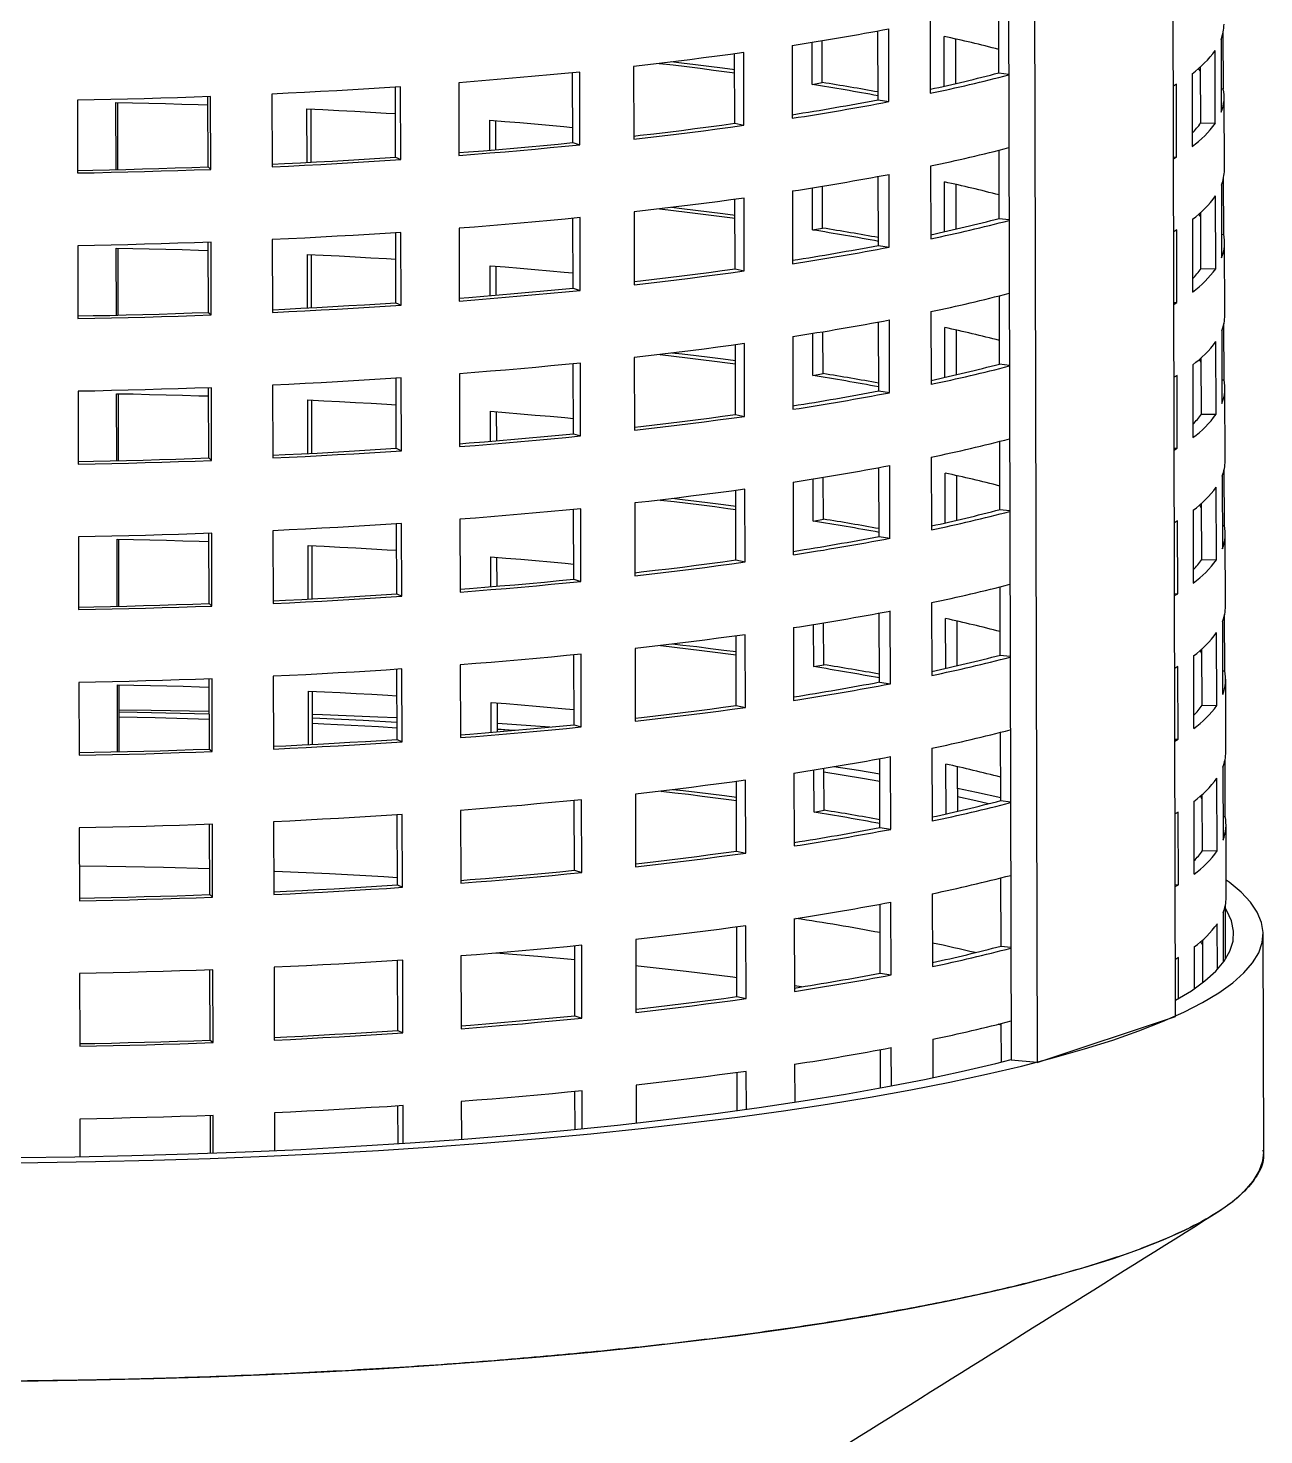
# Model space of a CAD drawing. Header units: millimetres. Extents: x 2214 to 8154, y -2115 to 2085.
# Drawn here: x 6963.5 to 7214.3, y -133.8 to 151.7 of the extents above; entities that cross this region are included whole.
import ezdxf

# ---------------------------------------------------------------- set-up
doc = ezdxf.new("R2010")
doc.units = ezdxf.units.MM

# ---------------------------------------------------------------- blocks, each defined once
blk = doc.blocks.new('izometria')
for p, q in [((2053.21, -65.65), (2052.38, 269.12)), ((2033.67, 262.89), (2034.49, -71.87)), ((2030.13, 262.06), (2030.96, -71.56)), ((2029.3, 62.01), (2029.28, 71.23)), ((2020, 69.09), (2020.02, 59.24)), ((2012.95, 58.35), (2012.93, 67.69)), ((2014.42, 58.12), (2014.39, 67.97)), ((2021.9, 60.21), (2021.89, 66.94)), ((2059.67, 59.86), (2059.65, 67.48)), ((1994.8, 54.91), (1994.78, 64.76)), ((2001.31, 65.72), (2001.34, 55.87)), ((2004.04, 60.44), (2004.03, 66.15)), ((2005.4, 60.7), (2005.39, 66.37)), ((2023.48, 60.57), (2023.46, 66.59)), ((2058.58, 55.2), (2058.56, 65.04)), ((2059.36, 66.52), (2059.38, 56.67)), ((1979.88, 62.89), (1979.9, 53.05)), ((1983.36, 63.25), (1983.69, 63.33)), ((1983.36, 63.25), (1983.36, 63.29)), ((1993.57, 55.18), (1993.54, 64.59)), ((2056.6, 55.23), (2056.58, 62.85)), ((1971.63, 52.58), (1971.6, 62.02)), ((1972.6, 52.28), (1972.58, 62.12)), ((2029.3, 62.01), (2030.63, 61.85)), ((2055.43, 61.9), (2055.45, 52.05)), ((1930.93, 59.14), (1930.95, 49.29)), ((1947.67, 50.6), (1947.65, 60.07)), ((1948.36, 50.27), (1948.34, 60.12)), ((1956.22, 60.68), (1956.25, 50.84)), ((2004.04, 60.44), (2005.4, 60.7)), ((2053.32, 60.46), (2052.9, 60.2)), ((2053.34, 50.61), (2053.32, 60.46)), ((2059.37, 59.86), (2059.67, 59.86)), ((1904.62, 58.3), (1904.64, 48.46)), ((1909.86, 48.92), (1909.83, 57.99)), ((1910.1, 48.92), (1910.07, 57.98)), ((1922.29, 49.29), (1922.27, 58.78)), ((1922.68, 48.95), (1922.65, 58.8)), ((1935.7, 49.89), (1935.68, 57.14)), ((1936.25, 49.92), (1936.23, 57.12)), ((2012.95, 58.35), (2014.42, 58.12)), ((2059.81, 48.9), (2059.79, 58.75)), ((1960.41, 51.55), (1960.4, 55.6)), ((1961.25, 51.62), (1961.24, 55.54)), ((2056.6, 55.23), (2058.58, 55.2)), ((1993.57, 55.18), (1994.8, 54.91)), ((1971.63, 52.58), (1972.6, 52.28)), ((2029.35, 42.32), (2029.32, 51.54)), ((1947.67, 50.6), (1948.36, 50.27)), ((2052.92, 50.63), (2053.34, 50.61)), ((2052.92, 50.36), (2053.34, 50.61)), ((1922.29, 49.29), (1922.68, 48.95)), ((2013, 38.66), (2012.98, 48)), ((2014.47, 38.43), (2014.44, 48.27)), ((2020.05, 49.4), (2020.07, 39.55)), ((2059.71, 40.17), (2059.7, 47.79)), ((2001.36, 46.03), (2001.39, 36.18)), ((2004.09, 40.75), (2004.08, 46.46)), ((2005.45, 41.01), (2005.44, 46.68)), ((2021.95, 40.52), (2021.94, 47.25)), ((2023.52, 40.88), (2023.51, 46.9)), ((2059.4, 46.83), (2059.43, 36.98)), ((1993.62, 35.49), (1993.59, 44.9)), ((1994.85, 35.22), (1994.83, 45.07)), ((2058.63, 35.51), (2058.61, 45.35)), ((1971.68, 32.89), (1971.65, 42.33)), ((1972.65, 32.58), (1972.63, 42.43)), ((1979.93, 43.2), (1979.95, 33.35)), ((1983.41, 43.55), (1983.73, 43.64)), ((1983.41, 43.55), (1983.41, 43.6)), ((2029.35, 42.32), (2030.68, 42.16)), ((2055.47, 42.21), (2055.5, 32.36)), ((2056.64, 35.54), (2056.63, 43.15)), ((1947.72, 30.91), (1947.7, 40.38)), ((1948.41, 30.58), (1948.39, 40.43)), ((1956.27, 40.99), (1956.29, 31.14)), ((2004.09, 40.75), (2005.45, 41.01)), ((2053.37, 40.77), (2052.95, 40.51)), ((2053.39, 30.92), (2053.37, 40.77)), ((2059.42, 40.16), (2059.71, 40.17)), ((1904.67, 38.61), (1904.69, 28.77)), ((1909.91, 29.23), (1909.88, 38.29)), ((1910.14, 29.23), (1910.12, 38.29)), ((1922.34, 29.6), (1922.31, 39.09)), ((1922.73, 29.26), (1922.7, 39.1)), ((1930.98, 39.45), (1931, 29.6)), ((2013, 38.66), (2014.47, 38.43)), ((2059.86, 29.21), (2059.84, 39.05)), ((1935.75, 30.2), (1935.73, 37.45)), ((1936.3, 30.22), (1936.28, 37.42)), ((1960.46, 31.86), (1960.45, 35.91)), ((1961.3, 31.93), (1961.29, 35.84)), ((1993.62, 35.49), (1994.85, 35.22)), ((2056.64, 35.54), (2058.63, 35.51)), ((1971.68, 32.89), (1972.65, 32.58)), ((1947.72, 30.91), (1948.41, 30.58)), ((2029.4, 22.62), (2029.37, 31.85)), ((2052.97, 30.94), (2053.39, 30.92)), ((2052.97, 30.67), (2053.39, 30.92)), ((1922.34, 29.6), (1922.73, 29.26)), ((2014.51, 18.74), (2014.49, 28.58)), ((2020.1, 29.71), (2020.12, 19.86)), ((2004.14, 21.05), (2004.13, 26.76)), ((2005.5, 21.31), (2005.49, 26.99)), ((2013.05, 18.97), (2013.02, 28.31)), ((2022, 20.82), (2021.98, 27.56)), ((2023.57, 21.18), (2023.56, 27.2)), ((2059.45, 27.14), (2059.48, 17.29)), ((2059.76, 20.47), (2059.74, 28.09)), ((1993.66, 15.8), (1993.64, 25.2)), ((1994.9, 15.53), (1994.88, 25.37)), ((2001.41, 26.34), (2001.43, 16.49)), ((2058.68, 15.81), (2058.65, 25.66)), ((1979.97, 23.51), (1980, 13.66)), ((1983.46, 23.86), (1983.78, 23.95)), ((1983.46, 23.86), (1983.46, 23.91)), ((2056.69, 15.85), (2056.67, 23.46)), ((1956.32, 21.3), (1956.34, 11.45)), ((1971.72, 13.19), (1971.7, 22.64)), ((1972.7, 12.89), (1972.68, 22.74)), ((2004.14, 21.05), (2005.5, 21.31)), ((2029.4, 22.62), (2030.73, 22.47)), ((2053.41, 21.08), (2052.99, 20.82)), ((2053.44, 11.23), (2053.41, 21.08)), ((2055.52, 22.52), (2055.55, 12.67)), ((1922.39, 9.91), (1922.36, 19.4)), ((1922.77, 9.57), (1922.75, 19.41)), ((1931.03, 19.76), (1931.05, 9.91)), ((1947.77, 11.21), (1947.75, 20.69)), ((1948.46, 10.89), (1948.43, 20.73)), ((2059.47, 20.47), (2059.76, 20.47)), ((2059.91, 9.51), (2059.88, 19.36)), ((1904.72, 18.92), (1904.74, 9.07)), ((1909.95, 9.53), (1909.93, 18.6)), ((1910.19, 9.54), (1910.17, 18.6)), ((1935.8, 10.5), (1935.78, 17.76)), ((1936.34, 10.53), (1936.33, 17.73)), ((2013.05, 18.97), (2014.51, 18.74)), ((1960.51, 12.17), (1960.5, 16.22)), ((1961.35, 12.24), (1961.34, 16.15)), ((1993.66, 15.8), (1994.9, 15.53)), ((2056.69, 15.85), (2058.68, 15.81)), ((1971.72, 13.19), (1972.7, 12.89)), ((2029.44, 2.93), (2029.42, 12.16)), ((1922.39, 9.91), (1922.77, 9.57)), ((1947.77, 11.21), (1948.46, 10.89)), ((2020.15, 10.01), (2020.17, 0.17)), ((2053.02, 11.25), (2053.44, 11.23)), ((2053.02, 10.97), (2053.44, 11.23)), ((2013.1, -0.72), (2013.07, 8.61)), ((2014.56, -0.96), (2014.54, 8.89)), ((2022.05, 1.13), (2022.03, 7.86)), ((2059.81, 0.78), (2059.79, 8.4)), ((2001.46, 6.64), (2001.48, -3.2)), ((2004.19, 1.36), (2004.17, 7.07)), ((2005.55, 1.62), (2005.53, 7.29)), ((2023.62, 1.49), (2023.61, 7.51)), ((2058.73, -3.88), (2058.7, 5.97)), ((2059.5, 7.44), (2059.53, -2.4)), ((1980.02, 3.82), (1980.05, -6.03)), ((1983.51, 4.17), (1983.83, 4.25)), ((1983.51, 4.17), (1983.51, 4.22)), ((1993.71, -3.89), (1993.69, 5.51)), ((1994.95, -4.16), (1994.92, 5.68)), ((1971.77, -6.5), (1971.75, 2.95)), ((1972.75, -6.8), (1972.72, 3.04)), ((2029.44, 2.93), (2030.78, 2.78)), ((2055.57, 2.82), (2055.6, -7.02)), ((2056.74, -3.84), (2056.72, 3.77)), ((1931.07, 0.06), (1931.1, -9.78)), ((1947.82, -8.48), (1947.79, 1)), ((1948.51, -8.81), (1948.48, 1.04)), ((1956.37, 1.61), (1956.39, -8.24)), ((2004.19, 1.36), (2005.55, 1.62)), ((2053.46, 1.38), (2053.04, 1.13)), ((2053.49, -8.46), (2053.46, 1.38)), ((2059.52, 0.78), (2059.81, 0.78)), ((1904.77, -0.77), (1904.79, -10.62)), ((1910, -10.16), (1909.98, -1.09)), ((1910.24, -10.15), (1910.22, -1.1)), ((1922.44, -9.78), (1922.41, -0.29)), ((1922.82, -10.13), (1922.8, -0.28)), ((2013.1, -0.72), (2014.56, -0.96)), ((2059.96, -10.18), (2059.93, -0.33)), ((1935.85, -9.19), (1935.83, -1.93)), ((1936.39, -9.16), (1936.38, -1.96)), ((1960.56, -7.52), (1960.55, -3.48)), ((1961.4, -7.45), (1961.39, -3.54)), ((1993.71, -3.89), (1994.95, -4.16)), ((2056.74, -3.84), (2058.73, -3.88)), ((1971.77, -6.5), (1972.75, -6.8)), ((2029.49, -16.76), (2029.47, -7.53)), ((1947.82, -8.48), (1948.51, -8.81)), ((2053.07, -8.44), (2053.49, -8.46)), ((2053.07, -8.72), (2053.49, -8.46)), ((1922.44, -9.78), (1922.82, -10.13)), ((2013.14, -20.41), (2013.12, -11.08)), ((2014.61, -20.65), (2014.59, -10.8)), ((2020.19, -9.68), (2020.22, -19.52)), ((2059.86, -18.91), (2059.84, -11.29)), ((2001.51, -13.05), (2001.53, -22.9)), ((2004.24, -18.33), (2004.22, -12.62)), ((2005.6, -18.07), (2005.58, -12.4)), ((2022.1, -18.56), (2022.08, -11.83)), ((2023.67, -18.2), (2023.66, -12.18)), ((2059.55, -12.25), (2059.57, -22.09)), ((1993.76, -23.58), (1993.74, -14.18)), ((1995, -23.86), (1994.97, -14.01)), ((2058.78, -23.57), (2058.75, -13.73)), ((1971.82, -26.19), (1971.8, -16.74)), ((1972.8, -26.49), (1972.77, -16.65)), ((1980.07, -15.88), (1980.1, -25.72)), ((1983.56, -15.52), (1983.88, -15.44)), ((1983.56, -15.52), (1983.56, -15.48)), ((2029.49, -16.76), (2030.82, -16.91)), ((2055.62, -16.87), (2055.64, -26.71)), ((2056.79, -23.53), (2056.77, -15.92)), ((1947.87, -28.17), (1947.84, -18.7)), ((1948.56, -28.5), (1948.53, -18.65)), ((1956.42, -18.09), (1956.44, -27.93)), ((2004.24, -18.33), (2005.6, -18.07)), ((2053.51, -18.31), (2053.09, -18.57)), ((2053.54, -28.16), (2053.51, -18.31)), ((2059.57, -18.91), (2059.86, -18.91)), ((1904.82, -20.46), (1904.84, -30.31)), ((1910.05, -29.85), (1910.03, -20.78)), ((1910.29, -29.85), (1910.27, -20.79)), ((1922.48, -29.48), (1922.46, -19.99)), ((1922.87, -29.82), (1922.85, -19.97)), ((1931.12, -19.63), (1931.15, -29.48)), ((2013.14, -20.41), (2014.61, -20.65)), ((2060.01, -29.87), (2059.98, -20.02)), ((1935.9, -28.88), (1935.88, -21.63)), ((1936.44, -28.85), (1936.42, -21.65)), ((1960.61, -27.22), (1960.6, -23.17)), ((1961.45, -27.15), (1961.44, -23.23)), ((1993.76, -23.58), (1995, -23.86)), ((2056.79, -23.53), (2058.78, -23.57)), ((1968.52, -26.51), (1961.45, -26.04)), ((1971.82, -26.19), (1972.8, -26.49)), ((1947.87, -28.17), (1948.56, -28.5)), ((1961.45, -26.79), (1963.8, -26.94)), ((1963.5, -26.97), (1961.45, -26.81)), ((2029.54, -36.45), (2029.52, -27.23)), ((2053.11, -28.14), (2053.54, -28.16)), ((2053.12, -28.41), (2053.54, -28.16)), ((1922.48, -29.48), (1922.87, -29.82)), ((2020.24, -29.37), (2020.27, -39.22)), ((2004.29, -38.02), (2004.27, -32.31)), ((2005.65, -37.76), (2005.63, -32.09)), ((2013.19, -40.11), (2013.17, -30.77)), ((2014.66, -40.34), (2014.64, -30.49)), ((2022.15, -38.25), (2022.13, -31.52)), ((2023.72, -37.89), (2023.7, -31.87)), ((2059.6, -31.94), (2059.62, -41.79)), ((2059.91, -38.6), (2059.89, -30.98)), ((1993.81, -43.28), (1993.79, -33.87)), ((1995.05, -43.55), (1995.02, -33.7)), ((2001.56, -32.74), (2001.58, -42.59)), ((2058.82, -43.26), (2058.8, -33.42)), ((1980.12, -35.57), (1980.14, -45.41)), ((1983.61, -35.21), (1983.93, -35.13)), ((1983.61, -35.21), (1983.61, -35.17)), ((2056.84, -43.23), (2056.82, -35.61)), ((1956.46, -37.78), (1956.49, -47.63)), ((1971.87, -45.88), (1971.85, -36.44)), ((1972.85, -46.19), (1972.82, -36.34)), ((2004.29, -38.02), (2005.65, -37.76)), ((2029.54, -36.45), (2030.87, -36.61)), ((2053.56, -38), (2053.14, -38.26)), ((2053.58, -47.85), (2053.56, -38)), ((2055.67, -36.56), (2055.69, -46.41)), ((1922.53, -49.17), (1922.51, -39.68)), ((1922.92, -49.51), (1922.9, -39.66)), ((1931.17, -39.32), (1931.2, -49.17)), ((1947.92, -47.86), (1947.89, -38.39)), ((1948.6, -48.19), (1948.58, -38.34)), ((2059.61, -38.61), (2059.91, -38.6)), ((2060.05, -49.56), (2060.03, -39.72)), ((1904.86, -40.16), (1904.89, -50)), ((2013.19, -40.11), (2014.66, -40.34)), ((1993.81, -43.28), (1995.05, -43.55)), ((2056.84, -43.23), (2058.82, -43.26)), ((1971.87, -45.88), (1972.85, -46.19)), ((2029.59, -56.15), (2029.57, -46.92)), ((1922.53, -49.17), (1922.92, -49.51)), ((1947.92, -47.86), (1948.6, -48.19)), ((2020.29, -49.06), (2020.32, -58.91)), ((2053.16, -47.83), (2053.58, -47.85)), ((2053.16, -48.1), (2053.58, -47.85)), ((2013.24, -59.8), (2013.22, -50.46)), ((2014.71, -60.03), (2014.68, -50.19)), ((2059.96, -57.9), (2059.94, -50.68)), ((2001.6, -52.43), (2001.63, -62.28)), ((2058.86, -59.28), (2058.85, -53.11)), ((2059.65, -51.63), (2059.66, -58.32)), ((1993.86, -62.97), (1993.84, -53.56)), ((1995.09, -63.24), (1995.07, -53.39)), ((2065.14, -84.01), (2065.07, -54.47)), ((1971.92, -65.57), (1971.9, -56.13)), ((1972.89, -65.88), (1972.87, -56.03)), ((1980.17, -55.26), (1980.19, -65.11)), ((2029.59, -56.15), (2030.92, -56.3)), ((2055.72, -56.25), (2055.73, -61.91)), ((2056.88, -61.08), (2056.87, -55.31)), ((1947.96, -67.56), (1947.94, -58.08)), ((1948.65, -67.88), (1948.63, -58.04)), ((1956.51, -57.47), (1956.54, -67.32)), ((2053.61, -57.69), (2053.19, -57.95)), ((2053.62, -63.23), (2053.61, -57.69)), ((2059.66, -58.3), (2059.68, -58.3)), ((1904.91, -59.85), (1904.94, -69.69)), ((1922.58, -68.86), (1922.56, -59.37)), ((1922.97, -69.2), (1922.94, -59.36)), ((1931.22, -59.01), (1931.24, -68.86)), ((2013.24, -59.8), (2014.71, -60.03)), ((2002.59, -61.66), (2001.63, -61.52)), ((1993.86, -62.97), (1995.09, -63.24)), ((1971.92, -65.57), (1972.89, -65.88)), ((2029.63, -71.84), (2029.62, -66.61)), ((2034.49, -71.87), (2053.21, -65.65)), ((1947.96, -67.56), (1948.65, -67.88)), ((2029.62, -66.82), (2029.19, -66.72)), ((1922.58, -68.86), (1922.97, -69.2)), ((2013.28, -75.33), (2013.27, -70.16)), ((2014.75, -75.06), (2014.73, -69.88)), ((2020.34, -68.75), (2020.35, -73.95)), ((2001.65, -72.13), (2001.67, -77.28)), ((2034.49, -71.87), (2030.96, -71.56)), ((1993.9, -78.4), (1993.88, -73.26)), ((1995.13, -78.23), (1995.12, -73.09)), ((1971.96, -80.94), (1971.94, -75.82)), ((1972.93, -80.85), (1972.92, -75.72)), ((1980.22, -74.95), (1980.23, -80.08)), ((1948, -82.88), (1947.99, -77.77)), ((1948.69, -82.84), (1948.68, -77.73)), ((1956.56, -77.16), (1956.57, -82.28)), ((1904.96, -79.54), (1904.97, -84.64)), ((1922.62, -84.16), (1922.61, -79.06)), ((1923.01, -84.15), (1922.99, -79.05)), ((1931.27, -78.71), (1931.28, -83.81))]:
    blk.add_line(p, q)
at = {"flags": 128}
for points in [[(1994.78, 64.76), (1992.98, 64.51), (1991.16, 64.27), (1989.32, 64.03), (1987.47, 63.79), (1985.6, 63.56), (1983.71, 63.33), (1981.8, 63.11), (1979.88, 62.89)], [(1993.55, 61.98), (1992.5, 62.12), (1990.7, 62.35), (1988.9, 62.58), (1987.07, 62.81), (1985.22, 63.03), (1983.36, 63.25)], [(1993.55, 62.42), (1991.91, 62.64), (1990.07, 62.87), (1988.23, 63.1), (1986.36, 63.32), (1984.96, 63.48)], [(1972.58, 62.12), (1970.58, 61.92), (1968.57, 61.73), (1966.55, 61.55), (1964.51, 61.36), (1962.45, 61.19), (1960.39, 61.01), (1958.31, 60.85), (1956.22, 60.68)], [(2056.58, 62.24), (2056.41, 62.47), (2056.31, 62.61)], [(1948.34, 60.12), (1946.19, 59.98), (1944.04, 59.84), (1941.88, 59.71), (1939.7, 59.59), (1937.52, 59.47), (1935.33, 59.35), (1933.13, 59.24), (1930.93, 59.14)], [(1922.65, 58.8), (1920.42, 58.72), (1918.17, 58.64), (1915.92, 58.57), (1913.67, 58.51), (1911.41, 58.45), (1909.15, 58.4), (1906.89, 58.35), (1904.62, 58.3)], [(1909.83, 57.99), (1912.07, 57.94), (1914.3, 57.89), (1916.52, 57.84), (1918.74, 57.78), (1920.96, 57.71), (1922.27, 57.67)], [(1935.68, 57.14), (1937.84, 57.04), (1940, 56.93), (1942.14, 56.81), (1944.28, 56.69), (1946.4, 56.57), (1947.66, 56.49)], [(1960.4, 55.6), (1962.44, 55.44), (1964.46, 55.27), (1966.47, 55.1), (1968.47, 54.92), (1970.45, 54.74), (1971.62, 54.63)], [(1979.9, 53.46), (1980.74, 53.56), (1982.62, 53.78), (1984.49, 54), (1986.34, 54.23), (1988.18, 54.46), (1989.99, 54.7), (1991.79, 54.94), (1993.57, 55.18)], [(1979.9, 53.05), (1981.82, 53.27), (1983.73, 53.49), (1985.62, 53.71), (1987.49, 53.95), (1989.35, 54.18), (1991.18, 54.42), (1993, 54.66), (1994.8, 54.91)], [(1956.24, 51.22), (1957.53, 51.32), (1959.58, 51.48), (1961.62, 51.65), (1963.65, 51.83), (1965.67, 52.01), (1967.67, 52.19), (1969.65, 52.38), (1971.63, 52.58)], [(1956.25, 50.84), (1958.34, 51), (1960.41, 51.17), (1962.48, 51.34), (1964.53, 51.52), (1966.57, 51.7), (1968.6, 51.89), (1970.61, 52.08), (1972.6, 52.28)], [(1930.95, 49.65), (1932.65, 49.73), (1934.82, 49.84), (1936.98, 49.96), (1939.14, 50.07), (1941.29, 50.2), (1943.43, 50.33), (1945.55, 50.46), (1947.67, 50.6)], [(1930.95, 49.29), (1933.16, 49.4), (1935.36, 49.51), (1937.55, 49.62), (1939.73, 49.74), (1941.9, 49.87), (1944.06, 50), (1946.22, 50.13), (1948.36, 50.27)], [(1904.64, 48.81), (1906.71, 48.85), (1908.95, 48.9), (1911.18, 48.95), (1913.41, 49.01), (1915.64, 49.07), (1917.86, 49.14), (1920.08, 49.21), (1922.29, 49.29)], [(1904.64, 48.46), (1906.91, 48.5), (1909.18, 48.55), (1911.44, 48.6), (1913.7, 48.66), (1915.95, 48.73), (1918.2, 48.8), (1920.44, 48.87), (1922.68, 48.95)], [(1994.83, 45.07), (1993.03, 44.82), (1991.21, 44.57), (1989.37, 44.33), (1987.52, 44.1), (1985.64, 43.87), (1983.75, 43.64), (1981.85, 43.42), (1979.93, 43.2)], [(1993.6, 42.73), (1991.95, 42.94), (1990.12, 43.18), (1988.27, 43.4), (1986.41, 43.63), (1985.01, 43.79)], [(1972.63, 42.43), (1970.63, 42.23), (1968.62, 42.04), (1966.59, 41.85), (1964.56, 41.67), (1962.5, 41.49), (1960.44, 41.32), (1958.36, 41.15), (1956.27, 40.99)], [(1993.6, 42.29), (1992.54, 42.43), (1990.75, 42.66), (1988.94, 42.89), (1987.12, 43.12), (1985.27, 43.34), (1983.41, 43.55)], [(2056.63, 42.55), (2056.46, 42.78), (2056.36, 42.92)], [(1948.39, 40.43), (1946.24, 40.29), (1944.09, 40.15), (1941.93, 40.02), (1939.75, 39.9), (1937.57, 39.78), (1935.38, 39.66), (1933.18, 39.55), (1930.98, 39.45)], [(1922.7, 39.1), (1920.46, 39.02), (1918.22, 38.95), (1915.97, 38.88), (1913.72, 38.82), (1911.46, 38.76), (1909.2, 38.7), (1906.94, 38.66), (1904.67, 38.61)], [(1909.88, 38.29), (1912.12, 38.25), (1914.35, 38.2), (1916.57, 38.15), (1918.79, 38.09), (1921.01, 38.02), (1922.32, 37.98)], [(1935.73, 37.45), (1937.89, 37.35), (1940.05, 37.24), (1942.19, 37.12), (1944.32, 37), (1946.45, 36.88), (1947.71, 36.8)], [(1960.45, 35.91), (1962.49, 35.75), (1964.51, 35.58), (1966.52, 35.41), (1968.52, 35.23), (1970.5, 35.05), (1971.67, 34.94)], [(1979.95, 33.77), (1980.79, 33.86), (1982.67, 34.08), (1984.54, 34.31), (1986.39, 34.54), (1988.22, 34.77), (1990.04, 35.01), (1991.84, 35.25), (1993.62, 35.49)], [(1979.95, 33.35), (1981.87, 33.57), (1983.78, 33.8), (1985.67, 34.02), (1987.54, 34.25), (1989.4, 34.49), (1991.23, 34.73), (1993.05, 34.97), (1994.85, 35.22)], [(1956.29, 31.52), (1957.58, 31.62), (1959.63, 31.79), (1961.67, 31.96), (1963.7, 32.14), (1965.72, 32.32), (1967.72, 32.5), (1969.7, 32.69), (1971.68, 32.89)], [(1956.29, 31.14), (1958.38, 31.31), (1960.46, 31.47), (1962.53, 31.65), (1964.58, 31.83), (1966.62, 32.01), (1968.64, 32.19), (1970.65, 32.39), (1972.65, 32.58)], [(1931, 29.96), (1932.7, 30.04), (1934.87, 30.15), (1937.03, 30.26), (1939.19, 30.38), (1941.34, 30.51), (1943.47, 30.63), (1945.6, 30.77), (1947.72, 30.91)], [(1931, 29.6), (1933.21, 29.71), (1935.41, 29.82), (1937.6, 29.93), (1939.78, 30.05), (1941.95, 30.17), (1944.11, 30.3), (1946.27, 30.44), (1948.41, 30.58)], [(1904.69, 29.12), (1906.76, 29.16), (1909, 29.2), (1911.23, 29.26), (1913.46, 29.32), (1915.69, 29.38), (1917.91, 29.45), (1920.13, 29.52), (1922.34, 29.6)], [(1904.69, 28.77), (1906.96, 28.81), (1909.23, 28.86), (1911.49, 28.91), (1913.74, 28.97), (1916, 29.03), (1918.25, 29.1), (1920.49, 29.18), (1922.73, 29.26)], [(1994.88, 25.37), (1993.08, 25.13), (1991.26, 24.88), (1989.42, 24.64), (1987.57, 24.41), (1985.69, 24.18), (1983.8, 23.95), (1981.9, 23.73), (1979.97, 23.51)], [(1993.65, 22.59), (1992.59, 22.73), (1990.8, 22.97), (1988.99, 23.2), (1987.17, 23.42), (1985.32, 23.64), (1983.46, 23.86)], [(1993.65, 23.04), (1992, 23.25), (1990.17, 23.48), (1988.32, 23.71), (1986.46, 23.94), (1985.06, 24.1)], [(2056.68, 22.86), (2056.51, 23.09), (2056.41, 23.23)], [(1972.68, 22.74), (1970.68, 22.54), (1968.67, 22.35), (1966.64, 22.16), (1964.6, 21.98), (1962.55, 21.8), (1960.49, 21.63), (1958.41, 21.46), (1956.32, 21.3)], [(1922.75, 19.41), (1920.51, 19.33), (1918.27, 19.26), (1916.02, 19.19), (1913.77, 19.12), (1911.51, 19.07), (1909.25, 19.01), (1906.99, 18.96), (1904.72, 18.92)], [(1948.43, 20.73), (1946.29, 20.59), (1944.14, 20.46), (1941.97, 20.33), (1939.8, 20.2), (1937.62, 20.08), (1935.43, 19.97), (1933.23, 19.86), (1931.03, 19.76)], [(1909.93, 18.6), (1912.17, 18.56), (1914.39, 18.51), (1916.62, 18.45), (1918.84, 18.39), (1921.05, 18.33), (1922.37, 18.29)], [(1935.78, 17.76), (1937.94, 17.65), (1940.09, 17.54), (1942.24, 17.43), (1944.37, 17.31), (1946.5, 17.18), (1947.75, 17.11)], [(1960.5, 16.22), (1962.54, 16.05), (1964.56, 15.89), (1966.57, 15.71), (1968.57, 15.54), (1970.55, 15.36), (1971.72, 15.25)], [(1980, 14.08), (1980.84, 14.17), (1982.72, 14.39), (1984.59, 14.62), (1986.44, 14.84), (1988.27, 15.08), (1990.09, 15.31), (1991.89, 15.56), (1993.66, 15.8)], [(1980, 13.66), (1981.92, 13.88), (1983.83, 14.1), (1985.72, 14.33), (1987.59, 14.56), (1989.44, 14.8), (1991.28, 15.04), (1993.1, 15.28), (1994.9, 15.53)], [(1956.34, 11.83), (1957.63, 11.93), (1959.68, 12.1), (1961.72, 12.27), (1963.75, 12.44), (1965.76, 12.63), (1967.76, 12.81), (1969.75, 13), (1971.72, 13.19)], [(1956.34, 11.45), (1958.43, 11.61), (1960.51, 11.78), (1962.58, 11.96), (1964.63, 12.13), (1966.67, 12.32), (1968.69, 12.5), (1970.7, 12.69), (1972.7, 12.89)], [(1904.74, 9.43), (1906.81, 9.46), (1909.05, 9.51), (1911.28, 9.57), (1913.51, 9.62), (1915.74, 9.69), (1917.96, 9.76), (1920.18, 9.83), (1922.39, 9.91)], [(1904.74, 9.07), (1907.01, 9.12), (1909.27, 9.17), (1911.54, 9.22), (1913.79, 9.28), (1916.05, 9.34), (1918.29, 9.41), (1920.54, 9.49), (1922.77, 9.57)], [(1931.05, 10.27), (1932.75, 10.35), (1934.92, 10.46), (1937.08, 10.57), (1939.24, 10.69), (1941.39, 10.81), (1943.52, 10.94), (1945.65, 11.08), (1947.77, 11.21)], [(1931.05, 9.91), (1933.26, 10.01), (1935.45, 10.12), (1937.64, 10.24), (1939.83, 10.36), (1942, 10.48), (1944.16, 10.61), (1946.32, 10.75), (1948.46, 10.89)], [(1994.92, 5.68), (1993.12, 5.43), (1991.31, 5.19), (1989.47, 4.95), (1987.61, 4.72), (1985.74, 4.48), (1983.85, 4.26), (1981.95, 4.03), (1980.02, 3.82)], [(1993.7, 2.9), (1992.64, 3.04), (1990.85, 3.28), (1989.04, 3.51), (1987.21, 3.73), (1985.37, 3.95), (1983.51, 4.17)], [(1993.69, 3.34), (1992.05, 3.56), (1990.22, 3.79), (1988.37, 4.02), (1986.51, 4.24), (1985.11, 4.41)], [(1972.72, 3.04), (1970.73, 2.85), (1968.72, 2.66), (1966.69, 2.47), (1964.65, 2.29), (1962.6, 2.11), (1960.54, 1.94), (1958.46, 1.77), (1956.37, 1.61)], [(2056.72, 3.16), (2056.56, 3.4), (2056.45, 3.53)], [(1948.48, 1.04), (1946.34, 0.9), (1944.19, 0.77), (1942.02, 0.64), (1939.85, 0.51), (1937.67, 0.39), (1935.48, 0.28), (1933.28, 0.17), (1931.07, 0.06)], [(1922.8, -0.28), (1920.56, -0.36), (1918.32, -0.43), (1916.07, -0.5), (1913.82, -0.57), (1911.56, -0.63), (1909.3, -0.68), (1907.03, -0.73), (1904.77, -0.77)], [(1909.98, -1.09), (1912.21, -1.13), (1914.44, -1.18), (1916.67, -1.24), (1918.89, -1.3), (1921.1, -1.36), (1922.41, -1.4)], [(1935.83, -1.93), (1937.99, -2.04), (1940.14, -2.15), (1942.29, -2.26), (1944.42, -2.38), (1946.55, -2.51), (1947.8, -2.58)], [(1960.55, -3.48), (1962.59, -3.64), (1964.61, -3.81), (1966.62, -3.98), (1968.62, -4.15), (1970.6, -4.34), (1971.77, -4.45)], [(1980.05, -5.62), (1980.89, -5.52), (1982.77, -5.3), (1984.64, -5.08), (1986.49, -4.85), (1988.32, -4.61), (1990.14, -4.38), (1991.93, -4.14), (1993.71, -3.89)], [(1980.05, -6.03), (1981.97, -5.81), (1983.88, -5.59), (1985.77, -5.36), (1987.64, -5.13), (1989.49, -4.9), (1991.33, -4.66), (1993.15, -4.41), (1994.95, -4.16)], [(1956.39, -7.86), (1957.67, -7.76), (1959.73, -7.59), (1961.77, -7.42), (1963.8, -7.25), (1965.81, -7.07), (1967.81, -6.88), (1969.8, -6.69), (1971.77, -6.5)], [(1956.39, -8.24), (1958.48, -8.08), (1960.56, -7.91), (1962.63, -7.74), (1964.68, -7.56), (1966.72, -7.38), (1968.74, -7.19), (1970.75, -7), (1972.75, -6.8)], [(1931.1, -9.42), (1932.79, -9.34), (1934.97, -9.23), (1937.13, -9.12), (1939.29, -9), (1941.43, -8.88), (1943.57, -8.75), (1945.7, -8.62), (1947.82, -8.48)], [(1931.1, -9.78), (1933.3, -9.68), (1935.5, -9.57), (1937.69, -9.45), (1939.87, -9.33), (1942.05, -9.21), (1944.21, -9.08), (1946.36, -8.95), (1948.51, -8.81)], [(1904.79, -10.27), (1906.86, -10.23), (1909.09, -10.18), (1911.33, -10.13), (1913.56, -10.07), (1915.79, -10.01), (1918.01, -9.94), (1920.22, -9.86), (1922.44, -9.78)], [(1904.79, -10.62), (1907.06, -10.57), (1909.32, -10.53), (1911.58, -10.47), (1913.84, -10.41), (1916.09, -10.35), (1918.34, -10.28), (1920.59, -10.21), (1922.82, -10.13)], [(1994.97, -14.01), (1993.17, -14.26), (1991.35, -14.5), (1989.52, -14.74), (1987.66, -14.98), (1985.79, -15.21), (1983.9, -15.44), (1981.99, -15.66), (1980.07, -15.88)], [(1972.77, -16.65), (1970.78, -16.84), (1968.77, -17.04), (1966.74, -17.22), (1964.7, -17.41), (1962.65, -17.58), (1960.58, -17.76), (1958.51, -17.92), (1956.42, -18.09)], [(1993.74, -16.79), (1992.69, -16.65), (1990.9, -16.42), (1989.09, -16.19), (1987.26, -15.96), (1985.42, -15.74), (1983.56, -15.52)], [(1993.74, -16.35), (1992.1, -16.13), (1990.27, -15.9), (1988.42, -15.67), (1986.55, -15.45), (1985.15, -15.29)], [(2056.77, -16.53), (2056.61, -16.3), (2056.5, -16.16)], [(1948.53, -18.65), (1946.39, -18.79), (1944.23, -18.93), (1942.07, -19.06), (1939.9, -19.18), (1937.72, -19.3), (1935.53, -19.42), (1933.33, -19.52), (1931.12, -19.63)], [(1922.85, -19.97), (1920.61, -20.05), (1918.37, -20.13), (1916.12, -20.2), (1913.87, -20.26), (1911.61, -20.32), (1909.35, -20.37), (1907.08, -20.42), (1904.82, -20.46)], [(1910.03, -20.78), (1912.26, -20.83), (1914.49, -20.88), (1916.72, -20.93), (1918.94, -20.99), (1921.15, -21.06), (1922.46, -21.1)], [(1935.88, -21.63), (1938.04, -21.73), (1940.19, -21.84), (1942.34, -21.96), (1944.47, -22.07), (1946.6, -22.2), (1947.85, -22.28)], [(1922.47, -24.41), (1922.4, -24.41), (1914.59, -24.28), (1910.28, -24.23)], [(1922.47, -24.77), (1920.46, -24.71), (1912.71, -24.52), (1910.28, -24.48)], [(1960.6, -23.17), (1962.63, -23.33), (1964.66, -23.5), (1966.67, -23.67), (1968.66, -23.85), (1970.65, -24.03), (1971.82, -24.14)], [(1980.09, -25.31), (1980.94, -25.21), (1982.82, -24.99), (1984.69, -24.77), (1986.54, -24.54), (1988.37, -24.31), (1990.19, -24.07), (1991.98, -23.83), (1993.76, -23.58)], [(1980.1, -25.72), (1982.02, -25.5), (1983.93, -25.28), (1985.81, -25.05), (1987.69, -24.82), (1989.54, -24.59), (1991.38, -24.35), (1993.2, -24.1), (1995, -23.86)], [(1922.47, -25.49), (1915.16, -25.28), (1910.28, -25.18)], [(1947.86, -25.27), (1945.27, -25.15), (1937.76, -24.84), (1936.43, -24.8)], [(1947.86, -25.9), (1943.3, -25.64), (1936.43, -25.3)], [(1947.86, -26.64), (1945.35, -26.49), (1937.94, -26.1), (1936.43, -26.03)], [(1956.44, -27.55), (1957.72, -27.45), (1959.78, -27.29), (1961.82, -27.12), (1963.85, -26.94), (1965.86, -26.76), (1967.86, -26.57), (1969.85, -26.38), (1971.82, -26.19)], [(1956.44, -27.93), (1958.53, -27.77), (1960.61, -27.6), (1962.67, -27.43), (1964.73, -27.25), (1966.76, -27.07), (1968.79, -26.88), (1970.8, -26.69), (1972.8, -26.49)], [(1931.15, -29.11), (1932.84, -29.03), (1935.01, -28.93), (1937.18, -28.81), (1939.34, -28.69), (1941.48, -28.57), (1943.62, -28.44), (1945.75, -28.31), (1947.87, -28.17)], [(1931.15, -29.48), (1933.35, -29.37), (1935.55, -29.26), (1937.74, -29.15), (1939.92, -29.03), (1942.1, -28.9), (1944.26, -28.77), (1946.41, -28.64), (1948.56, -28.5)], [(1904.84, -29.96), (1906.9, -29.92), (1909.14, -29.87), (1911.38, -29.82), (1913.61, -29.76), (1915.83, -29.7), (1918.06, -29.63), (1920.27, -29.56), (1922.48, -29.48)], [(1904.84, -30.31), (1907.11, -30.27), (1909.37, -30.22), (1911.63, -30.17), (1913.89, -30.11), (1916.14, -30.04), (1918.39, -29.97), (1920.63, -29.9), (1922.87, -29.82)], [(2013.17, -32.87), (2010.31, -32.4), (2006.97, -31.87)], [(1995.02, -33.7), (1993.22, -33.95), (1991.4, -34.19), (1989.57, -34.43), (1987.71, -34.67), (1985.84, -34.9), (1983.95, -35.13), (1982.04, -35.35), (1980.12, -35.57)], [(2013.18, -33.87), (2010.83, -33.46), (2005.63, -32.6)], [(1993.79, -36.48), (1992.74, -36.34), (1990.95, -36.11), (1989.14, -35.88), (1987.31, -35.65), (1985.47, -35.43), (1983.61, -35.21)], [(1993.79, -36.04), (1992.15, -35.83), (1990.32, -35.59), (1988.47, -35.36), (1986.6, -35.14), (1985.2, -34.98)], [(2029.54, -36.1), (2026.27, -35.38), (2023.71, -34.84)], [(2027.88, -36.88), (2026.18, -36.49), (2023.71, -35.94)], [(2056.82, -36.22), (2056.66, -35.99), (2056.55, -35.85)], [(1972.82, -36.34), (1970.82, -36.54), (1968.81, -36.73), (1966.79, -36.91), (1964.75, -37.1), (1962.7, -37.27), (1960.63, -37.45), (1958.55, -37.62), (1956.46, -37.78)], [(1922.9, -39.66), (1920.66, -39.74), (1918.42, -39.82), (1916.17, -39.89), (1913.91, -39.95), (1911.66, -40.01), (1909.4, -40.06), (1907.13, -40.11), (1904.86, -40.16)], [(1948.58, -38.34), (1946.44, -38.48), (1944.28, -38.62), (1942.12, -38.75), (1939.95, -38.87), (1937.77, -38.99), (1935.58, -39.11), (1933.38, -39.22), (1931.17, -39.32)], [(1980.14, -45), (1980.98, -44.9), (1982.87, -44.68), (1984.74, -44.46), (1986.59, -44.23), (1988.42, -44), (1990.23, -43.76), (1992.03, -43.52), (1993.81, -43.28)], [(1980.14, -45.41), (1982.07, -45.2), (1983.97, -44.97), (1985.86, -44.75), (1987.74, -44.52), (1989.59, -44.28), (1991.43, -44.04), (1993.25, -43.8), (1995.05, -43.55)], [(1922.52, -45.71), (1916.25, -45.53), (1908.62, -45.37), (1904.88, -45.32)], [(1891.41, -85.48), (1899.25, -85.42), (1907.07, -85.3), (1914.86, -85.12), (1922.6, -84.88), (1930.28, -84.57), (1937.87, -84.21), (1945.37, -83.79), (1952.76, -83.31), (1960.02, -82.77), (1967.14, -82.18), (1974.1, -81.53), (1980.9, -80.83), (1987.51, -80.07), (1993.93, -79.27), (2000.14, -78.42), (2006.13, -77.52), (2011.88, -76.57), (2017.39, -75.58), (2022.64, -74.55), (2027.63, -73.48), (2032.34, -72.37), (2036.76, -71.23), (2040.89, -70.05), (2044.72, -68.85), (2048.24, -67.61), (2051.43, -66.35), (2054.31, -65.07), (2056.85, -63.77), (2059.06, -62.45), (2060.93, -61.11), (2062.45, -59.76), (2063.63, -58.4), (2064.46, -57.04), (2064.94, -55.67), (2065.06, -54.3), (2064.84, -52.93), (2064.26, -51.56), (2063.34, -50.2), (2062.06, -48.85), (2060.44, -47.51), (2060.05, -47.23)], [(1947.91, -46.89), (1946.06, -46.78), (1938.75, -46.38), (1931.33, -46.04), (1931.19, -46.03)], [(1956.49, -47.25), (1957.77, -47.14), (1959.83, -46.98), (1961.87, -46.81), (1963.89, -46.63), (1965.91, -46.45), (1967.91, -46.27), (1969.9, -46.08), (1971.87, -45.88)], [(1956.49, -47.63), (1958.58, -47.46), (1960.66, -47.29), (1962.72, -47.12), (1964.77, -46.94), (1966.81, -46.76), (1968.84, -46.57), (1970.85, -46.38), (1972.85, -46.19)], [(1904.89, -49.65), (1906.95, -49.61), (1909.19, -49.56), (1911.43, -49.51), (1913.66, -49.45), (1915.88, -49.39), (1918.1, -49.32), (1920.32, -49.25), (1922.53, -49.17)], [(1931.19, -48.81), (1932.89, -48.73), (1935.06, -48.62), (1937.23, -48.5), (1939.38, -48.39), (1941.53, -48.26), (1943.67, -48.13), (1945.8, -48), (1947.92, -47.86)], [(1931.2, -49.17), (1933.4, -49.06), (1935.6, -48.95), (1937.79, -48.84), (1939.97, -48.72), (1942.14, -48.59), (1944.31, -48.46), (1946.46, -48.33), (1948.6, -48.19)], [(1904.89, -50), (1907.16, -49.96), (1909.42, -49.91), (1911.68, -49.86), (1913.94, -49.8), (1916.19, -49.73), (1918.44, -49.66), (1920.68, -49.59), (1922.92, -49.51)], [(2053.2, -63.47), (2055.34, -62.18), (2057.16, -60.85), (2058.64, -59.52), (2059.77, -58.17), (2060.55, -56.81), (2060.98, -55.46), (2061.05, -54.1), (2060.77, -52.74), (2060.14, -51.39), (2059.94, -51.07)], [(1896.49, -84.75), (1904.25, -84.65), (1911.98, -84.49), (1919.67, -84.27), (1927.3, -83.98), (1934.85, -83.64), (1942.31, -83.23), (1949.66, -82.77), (1956.89, -82.25), (1963.97, -81.68), (1970.91, -81.04), (1977.68, -80.36), (1984.27, -79.62), (1990.66, -78.83), (1996.84, -77.99), (2002.81, -77.1), (2008.54, -76.17), (2014.02, -75.19), (2019.25, -74.18), (2024.21, -73.12), (2028.89, -72.02), (2030.96, -71.5)], [(1995.07, -53.39), (1993.27, -53.64), (1991.45, -53.89), (1989.61, -54.13), (1987.76, -54.36), (1985.89, -54.59), (1984, -54.82), (1982.09, -55.04), (1980.17, -55.26)], [(1972.87, -56.03), (1970.87, -56.23), (1968.86, -56.42), (1966.84, -56.61), (1964.8, -56.79), (1962.75, -56.97), (1960.68, -57.14), (1958.6, -57.31), (1956.51, -57.47)], [(1971.9, -58), (1966.93, -57.56), (1961.23, -57.09)], [(2056.87, -55.91), (2056.71, -55.68), (2056.6, -55.54)], [(1948.63, -58.04), (1946.49, -58.18), (1944.33, -58.31), (1942.17, -58.44), (1940, -58.57), (1937.81, -58.68), (1935.62, -58.8), (1933.43, -58.91), (1931.22, -59.01)], [(1993.85, -60.43), (1993.31, -60.36), (1987, -59.58), (1980.49, -58.86), (1980.18, -58.82)], [(1922.94, -59.36), (1920.71, -59.44), (1918.46, -59.51), (1916.22, -59.58), (1913.96, -59.64), (1911.71, -59.7), (1909.44, -59.76), (1907.18, -59.81), (1904.91, -59.85)], [(1980.19, -64.69), (1981.03, -64.6), (1982.92, -64.38), (1984.78, -64.15), (1986.63, -63.92), (1988.47, -63.69), (1990.28, -63.45), (1992.08, -63.21), (1993.86, -62.97)], [(1980.19, -65.11), (1982.12, -64.89), (1984.02, -64.67), (1985.91, -64.44), (1987.78, -64.21), (1989.64, -63.97), (1991.48, -63.73), (1993.29, -63.49), (1995.09, -63.24)], [(1956.54, -66.94), (1957.82, -66.84), (1959.87, -66.67), (1961.92, -66.5), (1963.94, -66.32), (1965.96, -66.14), (1967.96, -65.96), (1969.95, -65.77), (1971.92, -65.57)], [(1956.54, -67.32), (1958.63, -67.15), (1960.71, -66.99), (1962.77, -66.81), (1964.82, -66.64), (1966.86, -66.45), (1968.89, -66.27), (1970.9, -66.07), (1972.89, -65.88)], [(1931.24, -68.5), (1932.94, -68.42), (1935.11, -68.31), (1937.28, -68.2), (1939.43, -68.08), (1941.58, -67.96), (1943.72, -67.83), (1945.85, -67.69), (1947.96, -67.56)], [(1931.24, -68.86), (1933.45, -68.76), (1935.65, -68.65), (1937.84, -68.53), (1940.02, -68.41), (1942.19, -68.29), (1944.36, -68.16), (1946.51, -68.02), (1948.65, -67.88)], [(1904.94, -69.34), (1907, -69.3), (1909.24, -69.26), (1911.47, -69.2), (1913.71, -69.15), (1915.93, -69.08), (1918.15, -69.01), (1920.37, -68.94), (1922.58, -68.86)], [(1904.94, -69.69), (1907.2, -69.65), (1909.47, -69.6), (1911.73, -69.55), (1913.99, -69.49), (1916.24, -69.43), (1918.49, -69.36), (1920.73, -69.28), (1922.97, -69.2)], [(1995.12, -73.09), (1993.32, -73.33), (1991.5, -73.58), (1989.66, -73.82), (1987.81, -74.05), (1985.94, -74.28), (1984.05, -74.51), (1982.14, -74.73), (1980.22, -74.95)], [(1972.92, -75.72), (1970.92, -75.92), (1968.91, -76.11), (1966.89, -76.3), (1964.85, -76.48), (1962.8, -76.66), (1960.73, -76.83), (1958.65, -77), (1956.56, -77.16)], [(1948.68, -77.73), (1946.53, -77.87), (1944.38, -78), (1942.22, -78.13), (1940.04, -78.26), (1937.86, -78.38), (1935.67, -78.49), (1933.47, -78.6), (1931.27, -78.71)], [(1922.99, -79.05), (1920.76, -79.13), (1918.51, -79.2), (1916.26, -79.27), (1914.01, -79.34), (1911.75, -79.4), (1909.49, -79.45), (1907.23, -79.5), (1904.96, -79.54)], [(1891.48, -115.02), (1899.32, -114.96), (1907.15, -114.84), (1914.94, -114.66), (1922.68, -114.41), (1930.35, -114.11), (1937.94, -113.75), (1945.44, -113.33), (1952.83, -112.85), (1960.09, -112.31), (1967.21, -111.72), (1974.17, -111.07), (1980.97, -110.37), (1987.58, -109.61), (1994, -108.81), (2000.21, -107.96), (2006.2, -107.05), (2011.95, -106.11), (2017.46, -105.12), (2022.72, -104.09), (2027.7, -103.02), (2032.41, -101.91), (2036.84, -100.77), (2040.97, -99.59), (2044.79, -98.39), (2048.31, -97.15), (2051.51, -95.89), (2054.38, -94.61), (2056.92, -93.3), (2059.13, -91.98), (2061, -90.65), (2062.52, -89.3), (2063.7, -87.94), (2064.53, -86.58), (2065.01, -85.21), (2065.14, -84.01)]]:
    blk.add_lwpolyline(points, dxfattribs=at)
for centre, radius, start, end in [((2054.23, 68.61), 5.53, 337.8609, 359.8516), ((1944.25, 437.18), 375.82, 278.7339, 280.7573), ((1976.63, -139.71), 211.55, 75.5863, 77.6476), ((2047.14, 73.29), 14.09, 306.0475, 324.1707), ((1974.13, 272.62), 217.72, 282.1682, 284.6781), ((1973.12, 283.27), 228.88, 281.8239, 284.5509), ((1948.35, -289.6), 354.44, 79.4984, 80.9592), ((1947.83, -300.75), 366.01, 79.7514, 80.9494), ((2054.39, 58.73), 5.39, 337.6299, 12.1106), ((1944.24, 419.84), 367.95, 278.9263, 280.7619), ((1944.27, 427.33), 375.82, 278.7339, 280.7573), ((2047.58, 61.48), 10.97, 315.8074, 325.2688), ((2047.16, 63.44), 14.09, 306.0475, 324.1707), ((1973.15, 273.43), 228.88, 281.8239, 284.5509), ((1944.29, 417.49), 375.82, 278.7339, 280.7573), ((2054.28, 48.91), 5.53, 337.8609, 359.8516), ((1976.68, -159.4), 211.55, 75.5863, 77.6476), ((2047.19, 53.6), 14.09, 306.0475, 324.1707), ((1974.18, 252.93), 217.72, 282.1682, 284.6781), ((1973.17, 263.58), 228.88, 281.8239, 284.5509), ((1948.4, -309.29), 354.44, 79.4984, 80.9592), ((1947.88, -320.45), 366.01, 79.7514, 80.9494), ((2054.44, 39.03), 5.39, 337.6299, 12.1106), ((1944.29, 400.14), 367.95, 278.9263, 280.7619), ((1944.32, 407.64), 375.82, 278.7339, 280.7573), ((2047.63, 41.79), 10.97, 315.8074, 325.2688), ((2047.21, 43.75), 14.09, 306.0475, 324.1707), ((1973.2, 253.73), 228.88, 281.8239, 284.5509), ((1944.34, 397.8), 375.82, 278.7339, 280.7573), ((2054.33, 29.22), 5.53, 337.8609, 359.8516), ((1976.73, -179.1), 211.55, 75.5863, 77.6476), ((2047.23, 33.9), 14.09, 306.0475, 324.1707), ((1948.44, -328.98), 354.44, 79.4984, 80.9592), ((1947.92, -340.14), 366.01, 79.7514, 80.9494), ((1974.23, 233.23), 217.72, 282.1682, 284.6781), ((1973.22, 243.89), 228.88, 281.8239, 284.5509), ((2054.49, 19.34), 5.39, 337.6299, 12.1106), ((1944.34, 380.45), 367.95, 278.9263, 280.7619), ((1944.37, 387.95), 375.82, 278.7339, 280.7573), ((2047.68, 22.1), 10.97, 315.8074, 325.2688), ((2047.26, 24.06), 14.09, 306.0475, 324.1707), ((1973.25, 234.04), 228.88, 281.8239, 284.5509), ((1944.39, 378.1), 375.82, 278.7339, 280.7573), ((1976.78, -198.79), 211.55, 75.5863, 77.6476), ((2054.38, 9.53), 5.53, 337.8609, 359.8516), ((2047.28, 14.21), 14.09, 306.0475, 324.1707), ((1974.28, 213.54), 217.72, 282.1682, 284.6781), ((1973.27, 224.2), 228.88, 281.8239, 284.5509), ((1948.49, -348.67), 354.44, 79.4984, 80.9592), ((1947.97, -359.83), 366.01, 79.7514, 80.9494), ((2054.54, -0.35), 5.39, 337.6299, 12.1106), ((1944.39, 360.76), 367.95, 278.9263, 280.7619), ((1944.42, 368.26), 375.82, 278.7339, 280.7573), ((2047.73, 2.41), 10.97, 315.8074, 325.2688), ((2047.31, 4.37), 14.09, 306.0475, 324.1707), ((1973.29, 214.35), 228.88, 281.8239, 284.5509), ((1944.44, 358.41), 375.82, 278.7339, 280.7573), ((2054.43, -10.16), 5.53, 337.8609, 359.8516), ((1976.83, -218.48), 211.55, 75.5863, 77.6476), ((2047.33, -5.48), 14.09, 306.0475, 324.1707), ((1974.33, 193.85), 217.72, 282.1682, 284.6781), ((1973.32, 204.5), 228.88, 281.8239, 284.5509), ((1948.54, -368.37), 354.44, 79.4984, 80.9592), ((1948.02, -379.52), 366.01, 79.7514, 80.9494), ((2054.59, -20.04), 5.39, 337.6299, 12.1106), ((1944.44, 341.07), 367.95, 278.9263, 280.7619), ((1944.46, 348.57), 375.82, 278.7339, 280.7573), ((2047.78, -17.29), 10.97, 315.8074, 325.2688), ((2047.36, -15.33), 14.09, 306.0475, 324.1707), ((1973.34, 194.66), 228.88, 281.8239, 284.5509), ((2054.47, -29.86), 5.53, 337.8609, 359.8516), ((1944.49, 338.72), 375.82, 278.7339, 280.7573), ((1976.87, -238.17), 211.55, 75.5863, 77.6476), ((2047.38, -25.17), 14.09, 306.0475, 324.1707), ((1948.59, -388.06), 354.44, 79.4984, 80.9592), ((1948.07, -399.21), 366.01, 79.7514, 80.9494), ((1974.37, 174.16), 217.72, 282.1682, 284.6781), ((1973.37, 184.81), 228.88, 281.8239, 284.5509), ((2054.64, -39.73), 5.39, 337.6299, 12.1106), ((1944.49, 321.37), 367.95, 278.9263, 280.7619), ((1944.51, 328.87), 375.82, 278.7339, 280.7573), ((2047.82, -36.98), 10.97, 315.8074, 325.2688), ((2047.41, -35.02), 14.09, 306.0475, 324.1707), ((1973.39, 174.97), 228.88, 281.8239, 284.5509), ((1944.54, 319.03), 375.82, 278.7339, 280.7573), ((2054.52, -49.55), 5.53, 337.8609, 359.8516), ((1946.74, -413.61), 365.39, 79.5154, 81.3296), ((2047.43, -44.86), 14.09, 306.0475, 324.1707), ((1971.58, -286.12), 235.49, 76.6145, 78.0581), ((1974.42, 154.47), 217.72, 282.1682, 284.6781), ((1973.42, 165.12), 228.88, 281.8239, 284.5509), ((1944.53, 301.68), 367.95, 278.9263, 280.7619), ((1944.56, 309.18), 375.82, 278.7339, 280.7573), ((1973.44, 155.27), 228.88, 281.8239, 284.5509), ((1944.59, 299.34), 375.82, 278.7339, 280.7573)]:
    blk.add_arc(centre, radius, start, end)
for points, knots in [([(2065.02, -83.77), (2065.06, -84.02), (2065.25, -85.07), (2064.49, -86.92), (2062.71, -89.3), (2059.8, -91.66), (2055.86, -93.97), (2050.9, -96.22), (2044.95, -98.4), (2038.05, -100.49), (2030.24, -102.49), (2021.56, -104.37), (2012.08, -106.13), (2001.84, -107.76), (1990.92, -109.24), (1979.38, -110.57), (1967.29, -111.74), (1954.72, -112.75), (1941.76, -113.57), (1928.48, -114.22), (1914.96, -114.69), (1901.29, -114.97), (1887.55, -115.06), (1873.83, -114.96), (1860.21, -114.68), (1846.77, -114.21), (1833.62, -113.55), (1823.33, -112.91), (1817.62, -112.43), (1816.01, -112.3)], [0, 0, 0, 0, 0.012121, 0.051028, 0.089935, 0.128843, 0.16775, 0.206658, 0.245565, 0.284473, 0.32338, 0.362288, 0.401195, 0.440103, 0.47901, 0.517918, 0.556825, 0.595733, 0.63464, 0.673547, 0.712455, 0.751362, 0.79027, 0.829177, 0.868085, 0.906992, 0.9459, 0.984807, 1, 1, 1, 1]), ([(1899.4, -191.98), (1923.1, -177.14), (1976.2, -143.9), (2029.27, -110.68), (2058.65, -92.29)], [0, 0, 0, 0, 0.446407, 1, 1, 1, 1])]:
    blk.add_open_spline(points, degree=3, knots=knots)

msp = doc.modelspace()

# ---------------------------------------------------------------- block references
at = {"xscale": 1.5, "yscale": 1.5, "zscale": 1.5}
msp.add_blockref('izometria', (4116.6, 49.63), dxfattribs=at)

doc.saveas('drawing.dxf')
